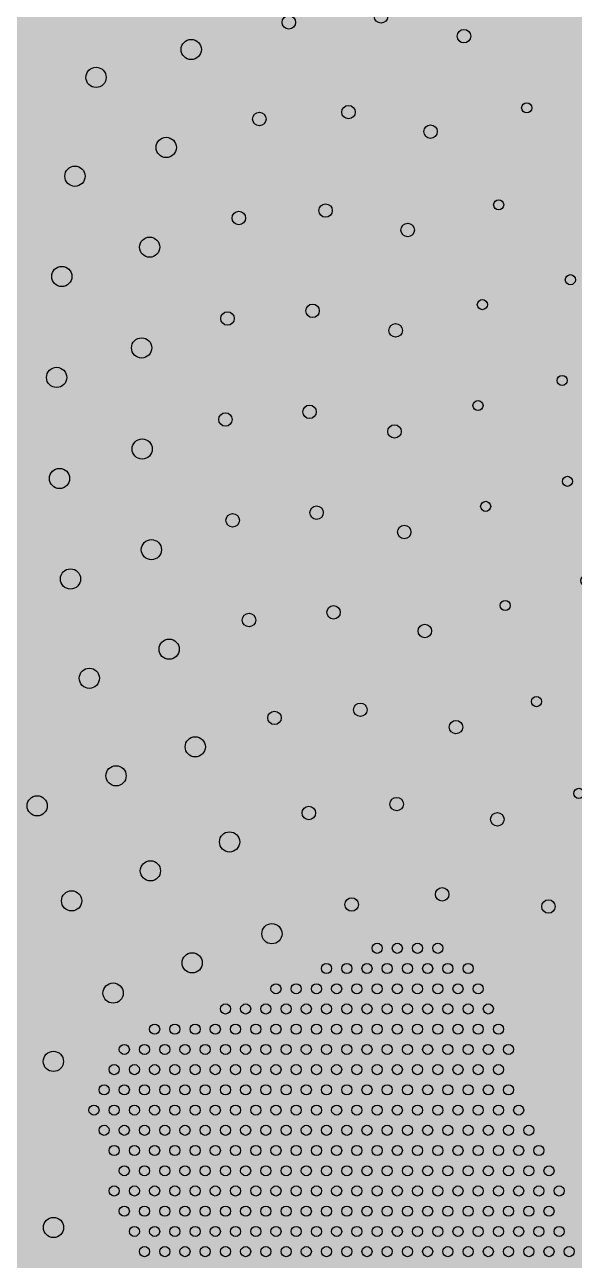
# Model space of a CAD drawing. Header units: metres. Extents: x 6 to 601, y -20 to 118.
# Drawn here: x 57.412 to 57.738, y 79.937 to 80.67 of the extents above; entities that cross this region are included whole.
import ezdxf

# ---------------------------------------------------------------- set-up
doc = ezdxf.new("R2010")
doc.units = ezdxf.units.M
doc.header["$MEASUREMENT"] = 0

# ---------------------------------------------------------------- blocks, each defined once
blk = doc.blocks.new('*U1041')
blk.add_circle((0, 0), 0.006)
blk = doc.blocks.new('*U1042')
at = {"color": 0, "linetype": 'ByBlock', "lineweight": -2, "transparency": 16777216}
for p, rotation in [((66.32324, 83.29197), 75.68172934904985), ((66.31073, 83.23331), 80.24111670490849), ((66.30292, 83.17383), 84.80050406076714), ((66.29987, 83.11393), 89.35989141662587), ((66.30158, 83.05397), 93.91927877248462), ((66.30806, 82.99433), 98.47866612834326), ((66.31926, 82.9354), 103.0380534842018), ((66.3351, 82.87755), 107.5974408400606), ((66.3555, 82.82114), 112.1568281959194), ((66.38031, 82.76653), 116.716215551778)]:
    blk.add_blockref('*U1041', p, dxfattribs=dict(at, rotation=rotation))
blk = doc.blocks.new('*U997')
blk.add_circle((0, 0), 0.006)
blk = doc.blocks.new('*U998')
at = {"color": 0, "linetype": 'ByBlock', "lineweight": -2, "transparency": 16777216}
for p, rotation in [((66.37973, 83.30852), 73.2390598062265), ((66.36489, 83.2504), 78.12227044405778), ((66.35506, 83.19123), 83.00548108188897), ((66.3503, 83.13144), 87.8886917197201), ((66.35064, 83.07146), 92.77190235755121), ((66.35609, 83.01172), 97.65511299538231), ((66.36661, 82.95267), 102.5383236332136), ((66.38211, 82.89473), 107.421534271045), ((66.40249, 82.83831), 112.3047449088763), ((66.4276, 82.78384), 117.1879555467075)]:
    blk.add_blockref('*U997', p, dxfattribs=dict(at, rotation=rotation))
blk = doc.blocks.new('*U1021')
blk.add_circle((0, 0), 0.004)
blk = doc.blocks.new('*U1022')
at = {"color": 0, "linetype": 'ByBlock', "lineweight": -2, "transparency": 16777216}
for p, rotation in [((66.43762, 83.32463), 70.42349100632332), ((66.42014, 83.26726), 75.6800397091021), ((66.40798, 83.20852), 80.936588411881), ((66.40126, 83.14892), 86.19313711465983), ((66.40003, 83.08896), 91.44968581743859), ((66.40429, 83.02913), 96.70623452021731), ((66.41402, 82.96995), 101.9627832229962), ((66.42913, 82.9119), 107.2193319257748), ((66.44949, 82.85548), 112.4758806285535), ((66.47494, 82.80117), 117.7324293313321)]:
    blk.add_blockref('*U1021', p, dxfattribs=dict(at, rotation=rotation))
blk = doc.blocks.new('*U1023')
blk.add_circle((0, 0), 0.004)
blk = doc.blocks.new('*U1024')
at = {"color": 0, "linetype": 'ByBlock', "lineweight": -2, "transparency": 16777216}
for p, rotation in [((66.49235, 83.32814), 68.37042552915652), ((66.47304, 83.27136), 74.06212393722781), ((66.45945, 83.21294), 79.75382234529911), ((66.45173, 83.15346), 85.44552075337032), ((66.44994, 83.09352), 91.13721916144168), ((66.4541, 83.03369), 96.82891756951317), ((66.46418, 82.97456), 102.5206159775844), ((66.48008, 82.91673), 108.2123143856558), ((66.50163, 82.86076), 113.9040127937272), ((66.52862, 82.8072), 119.5957112017986)]:
    blk.add_blockref('*U1023', p, dxfattribs=dict(at, rotation=rotation))
blk = doc.blocks.new('*U1011')
blk.add_circle((0, 0), 0.004)
blk = doc.blocks.new('*U1012')
at = {"color": 0, "linetype": 'ByBlock', "lineweight": -2, "transparency": 16777216}
for p, rotation in [((66.54154, 83.31641), 67.62251390575514), ((66.52174, 83.2598), 73.827909870527), ((66.50818, 83.20139), 80.03330583529899), ((66.50101, 83.14184), 86.23870180007097), ((66.50032, 83.08188), 92.44409776484288), ((66.50612, 83.02219), 98.64949372961475), ((66.51833, 82.96347), 104.8548896943866), ((66.53682, 82.90643), 111.0602856591584), ((66.56137, 82.85171), 117.2656816239304), ((66.59169, 82.79997), 123.4710775887023)]:
    blk.add_blockref('*U1011', p, dxfattribs=dict(at, rotation=rotation))
blk = doc.blocks.new('*U1045')
blk.add_circle((0, 0), 0.003)
blk = doc.blocks.new('*U1046')
at = {"color": 0, "linetype": 'ByBlock', "lineweight": -2, "transparency": 16777216}
for p, rotation in [((66.57879, 83.27391), 70.47981435953847), ((66.56215, 83.2163), 77.30083338752773), ((66.55247, 83.15712), 84.12185241551697), ((66.54989, 83.09721), 90.94287144350609), ((66.55444, 83.03742), 97.76389047149523), ((66.56606, 82.97859), 104.5849094994843), ((66.58458, 82.92156), 111.4059285274735), ((66.60975, 82.86713), 118.2269475554627)]:
    blk.add_blockref('*U1045', p, dxfattribs=dict(at, rotation=rotation))
blk = doc.blocks.new('*U1047')
blk.add_circle((0, 0), 0.003)
blk = doc.blocks.new('*U1048')
at = {"color": 0, "linetype": 'ByBlock', "lineweight": -2, "transparency": 16777216}
for p, rotation in [((66.83661, 83.50417), 28.58296578969851), ((66.78597, 83.47207), 36.15520972471499), ((66.74, 83.43357), 43.72745365973153), ((66.6995, 83.38936), 51.29969759474794), ((66.66519, 83.3402), 58.87194152976436), ((66.63765, 83.28694), 66.44418546478073), ((66.61737, 83.23052), 74.01642939979716), ((66.6047, 83.17191), 81.58867333481359), ((66.59987, 83.11215), 89.16091726983), ((66.60295, 83.05227), 96.73316120484643), ((66.6139, 82.99333), 104.3054051398628), ((66.63251, 82.93633), 111.8776490748793), ((66.65848, 82.88229), 119.4498930098956), ((66.69134, 82.83214), 127.0221369449121), ((66.73052, 82.78676), 134.5943808799285)]:
    blk.add_blockref('*U1047', p, dxfattribs=dict(at, rotation=rotation))

msp = doc.modelspace()

# ---------------------------------------------------------------- hatches: boundary and pattern name
at = {"lineweight": 0, "true_color": 0xcd6928, "transparency": 33554534}
h = msp.add_hatch(color=32, dxfattribs=at)
h.dxf.hatch_style = 1
h.paths.add_polyline_path([(59.48904, 84.07628), (57.57001, 84.07628, 0.143152), (56.53606, 81.19774), (56.53606, 78.47618), (59.48904, 78.47566)])

# ---------------------------------------------------------------- linework, layer by layer
for centre, radius in [((57.41954, 80.20649), 0.006), ((57.44, 80.1501), 0.006), ((57.62125, 80.12196), 0.003), ((57.63325, 80.12196), 0.003), ((57.64525, 80.12196), 0.003), ((57.65725, 80.12196), 0.003), ((57.59125, 80.10996), 0.003), ((57.60325, 80.10996), 0.003), ((57.61525, 80.10996), 0.003), ((57.62725, 80.10996), 0.003), ((57.63925, 80.10996), 0.003), ((57.65125, 80.10996), 0.003), ((57.66325, 80.10996), 0.003), ((57.67525, 80.10996), 0.003), ((57.4646, 80.09539), 0.006), ((57.56125, 80.09796), 0.003), ((57.57325, 80.09796), 0.003), ((57.58525, 80.09796), 0.003), ((57.59725, 80.09796), 0.003), ((57.60925, 80.09796), 0.003), ((57.62125, 80.09796), 0.003), ((57.63325, 80.09796), 0.003), ((57.64525, 80.09796), 0.003), ((57.65725, 80.09796), 0.003), ((57.66925, 80.09796), 0.003), ((57.68125, 80.09796), 0.003), ((57.53125, 80.08596), 0.003), ((57.54325, 80.08596), 0.003), ((57.55525, 80.08596), 0.003), ((57.56725, 80.08596), 0.003), ((57.57925, 80.08596), 0.003), ((57.59125, 80.08596), 0.003), ((57.60325, 80.08596), 0.003), ((57.61525, 80.08596), 0.003), ((57.62725, 80.08596), 0.003), ((57.63925, 80.08596), 0.003), ((57.65125, 80.08596), 0.003), ((57.66325, 80.08596), 0.003), ((57.67525, 80.08596), 0.003), ((57.68725, 80.08596), 0.003), ((57.48925, 80.07396), 0.003), ((57.50125, 80.07396), 0.003), ((57.51325, 80.07396), 0.003), ((57.52525, 80.07396), 0.003), ((57.53725, 80.07396), 0.003), ((57.54925, 80.07396), 0.003), ((57.56125, 80.07396), 0.003), ((57.57325, 80.07396), 0.003), ((57.58525, 80.07396), 0.003), ((57.59725, 80.07396), 0.003), ((57.60925, 80.07396), 0.003), ((57.62125, 80.07396), 0.003), ((57.63325, 80.07396), 0.003), ((57.64525, 80.07396), 0.003), ((57.65725, 80.07396), 0.003), ((57.66925, 80.07396), 0.003), ((57.68125, 80.07396), 0.003), ((57.69325, 80.07396), 0.003), ((57.47125, 80.06196), 0.003), ((57.48325, 80.06196), 0.003), ((57.49525, 80.06196), 0.003), ((57.50725, 80.06196), 0.003), ((57.51925, 80.06196), 0.003), ((57.53125, 80.06196), 0.003), ((57.54325, 80.06196), 0.003), ((57.55525, 80.06196), 0.003), ((57.56725, 80.06196), 0.003), ((57.57925, 80.06196), 0.003), ((57.59125, 80.06196), 0.003), ((57.60325, 80.06196), 0.003), ((57.61525, 80.06196), 0.003), ((57.62725, 80.06196), 0.003), ((57.63925, 80.06196), 0.003), ((57.65125, 80.06196), 0.003), ((57.66325, 80.06196), 0.003), ((57.67525, 80.06196), 0.003), ((57.68725, 80.06196), 0.003), ((57.69925, 80.06196), 0.003), ((57.42916, 80.05485), 0.006), ((57.46525, 80.04996), 0.003), ((57.47725, 80.04996), 0.003), ((57.48925, 80.04996), 0.003), ((57.50125, 80.04996), 0.003), ((57.51325, 80.04996), 0.003), ((57.52525, 80.04996), 0.003), ((57.53725, 80.04996), 0.003), ((57.54925, 80.04996), 0.003), ((57.56125, 80.04996), 0.003), ((57.57325, 80.04996), 0.003), ((57.58525, 80.04996), 0.003), ((57.59725, 80.04996), 0.003), ((57.60925, 80.04996), 0.003), ((57.62125, 80.04996), 0.003), ((57.63325, 80.04996), 0.003), ((57.64525, 80.04996), 0.003), ((57.65725, 80.04996), 0.003), ((57.66925, 80.04996), 0.003), ((57.68125, 80.04996), 0.003), ((57.69325, 80.04996), 0.003), ((57.45925, 80.03796), 0.003), ((57.47125, 80.03796), 0.003), ((57.48325, 80.03796), 0.003), ((57.49525, 80.03796), 0.003), ((57.50725, 80.03796), 0.003), ((57.51925, 80.03796), 0.003), ((57.53125, 80.03796), 0.003), ((57.54325, 80.03796), 0.003), ((57.55525, 80.03796), 0.003), ((57.56725, 80.03796), 0.003), ((57.57925, 80.03796), 0.003), ((57.59125, 80.03796), 0.003), ((57.60325, 80.03796), 0.003), ((57.61525, 80.03796), 0.003), ((57.62725, 80.03796), 0.003), ((57.63925, 80.03796), 0.003), ((57.65125, 80.03796), 0.003), ((57.66325, 80.03796), 0.003), ((57.67525, 80.03796), 0.003), ((57.68725, 80.03796), 0.003), ((57.69925, 80.03796), 0.003), ((57.45325, 80.02596), 0.003), ((57.46525, 80.02596), 0.003), ((57.47725, 80.02596), 0.003), ((57.48925, 80.02596), 0.003), ((57.50125, 80.02596), 0.003), ((57.51325, 80.02596), 0.003), ((57.52525, 80.02596), 0.003), ((57.53725, 80.02596), 0.003), ((57.54925, 80.02596), 0.003), ((57.56125, 80.02596), 0.003), ((57.57325, 80.02596), 0.003), ((57.58525, 80.02596), 0.003), ((57.59725, 80.02596), 0.003), ((57.60925, 80.02596), 0.003), ((57.62125, 80.02596), 0.003), ((57.63325, 80.02596), 0.003), ((57.64525, 80.02596), 0.003), ((57.65725, 80.02596), 0.003), ((57.66925, 80.02596), 0.003), ((57.68125, 80.02596), 0.003), ((57.69325, 80.02596), 0.003), ((57.70525, 80.02596), 0.003), ((57.45925, 80.01396), 0.003), ((57.47125, 80.01396), 0.003), ((57.48325, 80.01396), 0.003), ((57.49525, 80.01396), 0.003), ((57.50725, 80.01396), 0.003), ((57.51925, 80.01396), 0.003), ((57.53125, 80.01396), 0.003), ((57.54325, 80.01396), 0.003), ((57.55525, 80.01396), 0.003), ((57.56725, 80.01396), 0.003), ((57.57925, 80.01396), 0.003), ((57.59125, 80.01396), 0.003), ((57.60325, 80.01396), 0.003), ((57.61525, 80.01396), 0.003), ((57.62725, 80.01396), 0.003), ((57.63925, 80.01396), 0.003), ((57.65125, 80.01396), 0.003), ((57.66325, 80.01396), 0.003), ((57.67525, 80.01396), 0.003), ((57.68725, 80.01396), 0.003), ((57.69925, 80.01396), 0.003), ((57.71125, 80.01396), 0.003), ((57.46525, 80.00196), 0.003), ((57.47725, 80.00196), 0.003), ((57.48925, 80.00196), 0.003), ((57.50125, 80.00196), 0.003), ((57.51325, 80.00196), 0.003), ((57.52525, 80.00196), 0.003), ((57.53725, 80.00196), 0.003), ((57.54925, 80.00196), 0.003), ((57.56125, 80.00196), 0.003), ((57.57325, 80.00196), 0.003), ((57.58525, 80.00196), 0.003), ((57.59725, 80.00196), 0.003), ((57.60925, 80.00196), 0.003), ((57.62125, 80.00196), 0.003), ((57.63325, 80.00196), 0.003), ((57.64525, 80.00196), 0.003), ((57.65725, 80.00196), 0.003), ((57.66925, 80.00196), 0.003), ((57.68125, 80.00196), 0.003), ((57.69325, 80.00196), 0.003), ((57.70525, 80.00196), 0.003), ((57.71725, 80.00196), 0.003), ((57.47125, 79.98996), 0.003), ((57.48325, 79.98996), 0.003), ((57.49525, 79.98996), 0.003), ((57.50725, 79.98996), 0.003), ((57.51925, 79.98996), 0.003), ((57.53125, 79.98996), 0.003), ((57.54325, 79.98996), 0.003), ((57.55525, 79.98996), 0.003), ((57.56725, 79.98996), 0.003), ((57.57925, 79.98996), 0.003), ((57.59125, 79.98996), 0.003), ((57.60325, 79.98996), 0.003), ((57.61525, 79.98996), 0.003), ((57.62725, 79.98996), 0.003), ((57.63925, 79.98996), 0.003), ((57.65125, 79.98996), 0.003), ((57.66325, 79.98996), 0.003), ((57.67525, 79.98996), 0.003), ((57.68725, 79.98996), 0.003), ((57.69925, 79.98996), 0.003), ((57.71125, 79.98996), 0.003), ((57.72325, 79.98996), 0.003), ((57.46525, 79.97796), 0.003), ((57.47725, 79.97796), 0.003), ((57.48925, 79.97796), 0.003), ((57.50125, 79.97796), 0.003), ((57.51325, 79.97796), 0.003), ((57.52525, 79.97796), 0.003), ((57.53725, 79.97796), 0.003), ((57.54925, 79.97796), 0.003), ((57.56125, 79.97796), 0.003), ((57.57325, 79.97796), 0.003), ((57.58525, 79.97796), 0.003), ((57.59725, 79.97796), 0.003), ((57.60925, 79.97796), 0.003), ((57.62125, 79.97796), 0.003), ((57.63325, 79.97796), 0.003), ((57.64525, 79.97796), 0.003), ((57.65725, 79.97796), 0.003), ((57.66925, 79.97796), 0.003), ((57.68125, 79.97796), 0.003), ((57.69325, 79.97796), 0.003), ((57.70525, 79.97796), 0.003), ((57.71725, 79.97796), 0.003), ((57.72925, 79.97796), 0.003), ((57.47125, 79.96596), 0.003), ((57.48325, 79.96596), 0.003), ((57.49525, 79.96596), 0.003), ((57.50725, 79.96596), 0.003), ((57.51925, 79.96596), 0.003), ((57.53125, 79.96596), 0.003), ((57.54325, 79.96596), 0.003), ((57.55525, 79.96596), 0.003), ((57.56725, 79.96596), 0.003), ((57.57925, 79.96596), 0.003), ((57.59125, 79.96596), 0.003), ((57.60325, 79.96596), 0.003), ((57.61525, 79.96596), 0.003), ((57.62725, 79.96596), 0.003), ((57.63925, 79.96596), 0.003), ((57.65125, 79.96596), 0.003), ((57.66325, 79.96596), 0.003), ((57.67525, 79.96596), 0.003), ((57.68725, 79.96596), 0.003), ((57.69925, 79.96596), 0.003), ((57.71125, 79.96596), 0.003), ((57.72325, 79.96596), 0.003), ((57.42925, 79.95631), 0.006), ((57.47725, 79.95396), 0.003), ((57.48925, 79.95396), 0.003), ((57.50125, 79.95396), 0.003), ((57.51325, 79.95396), 0.003), ((57.52525, 79.95396), 0.003), ((57.53725, 79.95396), 0.003), ((57.54925, 79.95396), 0.003), ((57.56125, 79.95396), 0.003), ((57.57325, 79.95396), 0.003), ((57.58525, 79.95396), 0.003), ((57.59725, 79.95396), 0.003), ((57.60925, 79.95396), 0.003), ((57.62125, 79.95396), 0.003), ((57.63325, 79.95396), 0.003), ((57.64525, 79.95396), 0.003), ((57.65725, 79.95396), 0.003), ((57.66925, 79.95396), 0.003), ((57.68125, 79.95396), 0.003), ((57.69325, 79.95396), 0.003), ((57.70525, 79.95396), 0.003), ((57.71725, 79.95396), 0.003), ((57.72925, 79.95396), 0.003), ((57.48325, 79.94196), 0.003), ((57.49525, 79.94196), 0.003), ((57.50725, 79.94196), 0.003), ((57.51925, 79.94196), 0.003), ((57.53125, 79.94196), 0.003), ((57.54325, 79.94196), 0.003), ((57.55525, 79.94196), 0.003), ((57.56725, 79.94196), 0.003), ((57.57925, 79.94196), 0.003), ((57.59125, 79.94196), 0.003), ((57.60325, 79.94196), 0.003), ((57.61525, 79.94196), 0.003), ((57.62725, 79.94196), 0.003), ((57.63925, 79.94196), 0.003), ((57.65125, 79.94196), 0.003), ((57.66325, 79.94196), 0.003), ((57.67525, 79.94196), 0.003), ((57.68725, 79.94196), 0.003), ((57.69925, 79.94196), 0.003), ((57.71125, 79.94196), 0.003), ((57.72325, 79.94196), 0.003), ((57.73525, 79.94196), 0.003)]:
    msp.add_circle(centre, radius)

# ---------------------------------------------------------------- block references
for name in ['*U1042', '*U998', '*U1022', '*U1024', '*U1012', '*U1046', '*U1048']:
    msp.add_blockref(name, (-8.86877, -2.65323))

doc.saveas('drawing.dxf')
